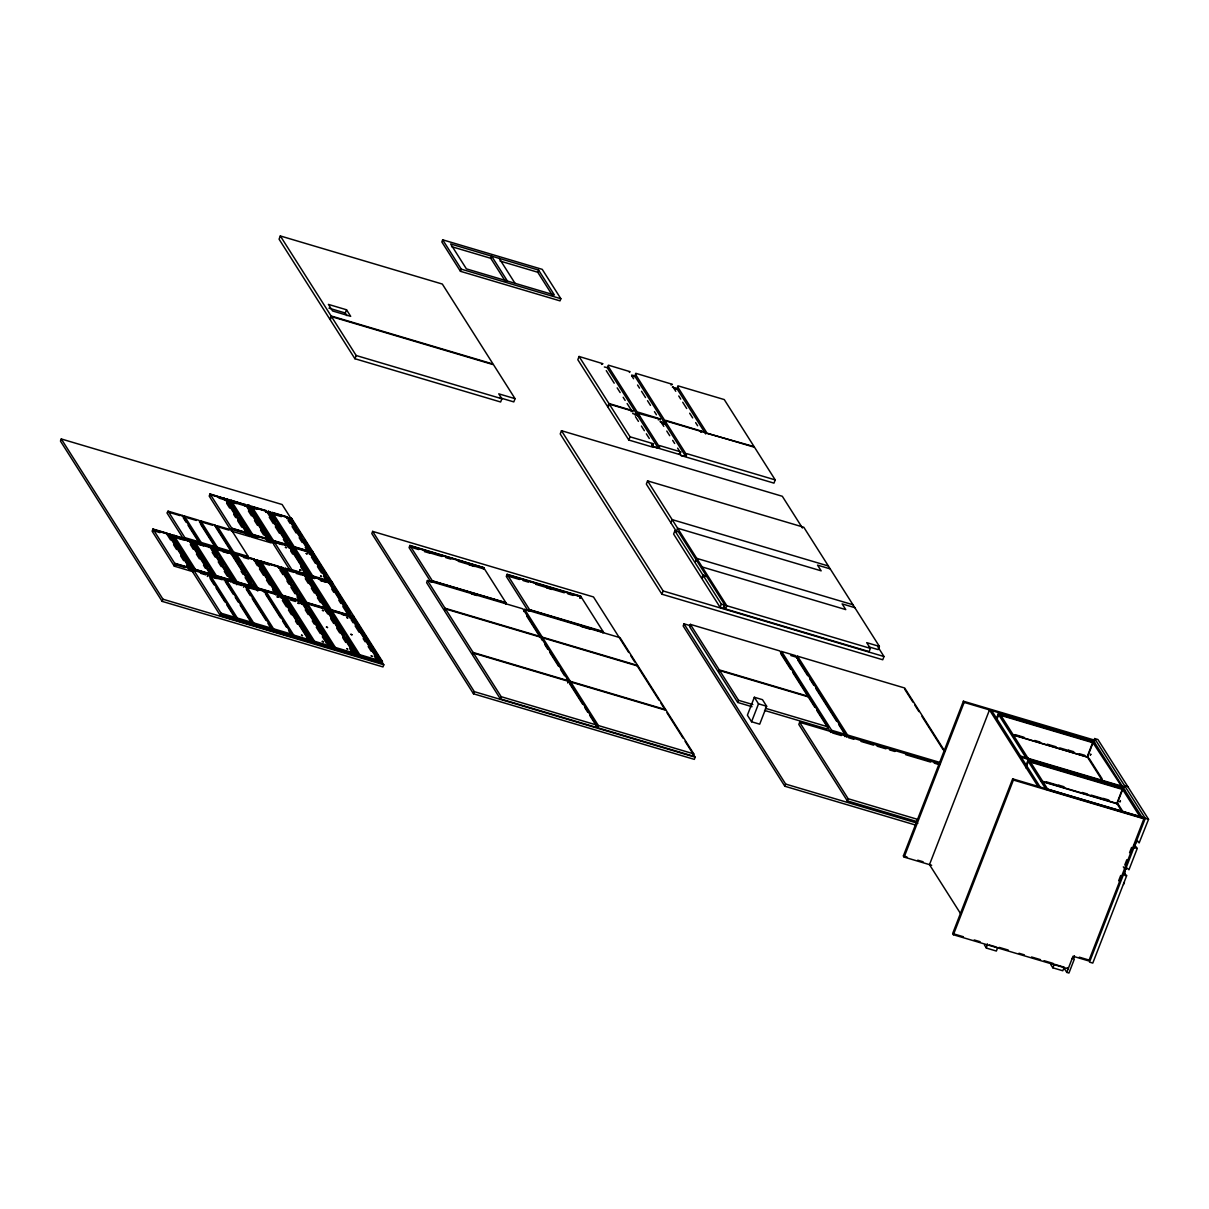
<?xml version="1.0" encoding="UTF-8"?>
<svg xmlns="http://www.w3.org/2000/svg" width="1209" height="1209" viewBox="0 0 1209 1209"><rect width="100%" height="100%" fill="white"/><g stroke="black" fill="none" stroke-linecap="round" stroke-linejoin="round"><path stroke-width="1.5" d="M707.099 433.411L754.099 446.605L724.267 399.574L677.917 385.822L677.372 388.527L672.355 387.167M296.22 526.731L282.12 504.516L61.281 438.958L60.45 441.104L162.142 601.372L382.981 666.93L383.812 664.784L352.605 615.593M169.184 535.043L169.608 533.97L172.207 535.058L171.799 536.131L167.265 534.786L167.431 533.32L152.954 529.013L152.122 531.174L174.323 566.175L193.334 571.827L194.165 569.666L191.566 568.578L191.4 570.043L191.566 568.578M186.715 565.434L188.725 568.623L189.148 567.535L167.93 534.106L153.452 529.814L153.029 530.887L152.954 529.013M199.183 543.415L199.349 541.934L182.559 515.472L168.081 511.165L166.993 512.933L183.33 538.67M280.322 235.951L279.067 239.186L329.83 319.191L331.085 315.957L280.322 235.951L442.328 284.055L493.091 364.06L331.085 315.957M167.93 534.106L167.522 535.179L170.545 539.955M169.441 535.436L169.608 533.97M193.259 569.953L193.667 568.88L172.464 535.451L170.106 534.756L169.683 535.829L190.901 569.258L193.5 570.346L193.924 569.273M172.041 536.524L172.464 535.451M172.932 537.355L173.764 535.194L188.498 539.894L188.09 540.967L179.038 538.277M173.764 535.194L173.854 537.068L182.907 539.758M173.854 537.068L174.262 535.995L215.474 548.251L215.051 549.324M182.559 515.472L181.894 516.152M217.605 554.493L214.567 549.717L215.64 546.785L198.85 520.308L184.373 516.001L183.284 517.769L186.171 522.303M191.4 570.043L189.224 569.409L189.39 567.928L174.912 563.636L174.504 564.709L174.67 563.243L153.452 529.814M168.081 511.165L184.871 537.642L184.282 540.181M174.323 566.175L174.912 563.636M162.142 601.372L162.973 599.226L61.281 438.958M188.09 540.967L188.256 539.501M188.332 541.36L188.755 540.287L209.958 573.716L209.55 574.789L200.498 572.114M190.009 541.224L190.417 540.151L193.032 541.239L192.609 542.312L187.833 540.574M190.251 541.617L190.417 540.151M218.92 498.093L224.345 499.695L224.753 498.622L210.034 493.937L209.187 496.083L230.39 529.497M210.034 493.937L210.109 495.796L210.532 494.723L225.01 499.015L246.228 532.459L245.805 533.532L231.327 529.225L231.735 528.152L210.532 494.723M199.576 522.605L200.664 520.852L215.142 525.144L231.932 551.621L231.765 553.087L215.897 548.342L215.232 549.037L215.655 547.949L231.523 552.694M192.866 542.705L193.274 541.632L214.492 575.061L214.069 576.134L211.711 575.439L190.508 542.01L190.916 540.937L212.134 574.366L214.492 575.061M194.589 541.375L194.422 542.856L208.9 547.148L209.323 546.075L194.589 541.375L193.757 543.536L207.888 565.812M189.39 567.928L189.224 569.409M200.739 543.551L201.162 542.478L184.373 516.001M190.901 569.258L191.324 568.185L170.106 534.756M193.939 570.452L192.851 572.205L220.476 615.759L234.954 620.051L235.377 618.978L220.642 614.293L221.066 613.22L193.939 570.452L208.416 574.759L235.543 617.512L235.12 618.585M174.262 535.995L195.48 569.424L195.314 570.89L195.737 569.817L210.215 574.109L209.807 576.361L217.046 578.522M224.345 499.695L224.511 498.229M224.587 500.103L225.01 499.015M214.718 526.217L215.142 525.144M226.264 499.952L226.688 498.879L229.287 499.967L228.864 501.04L224.088 499.302M226.521 500.345L226.688 498.879M208.9 547.148L209.066 545.682M248.057 557.923L248.223 556.457L231.433 529.98L216.955 525.688L215.867 527.441L232.204 553.178M250.323 534.877L250.747 533.804L229.529 500.36L227.186 499.665L226.763 500.738L247.981 534.166L250.58 535.27L251.004 534.197L248.646 533.486L248.48 534.967L248.646 533.486M209.157 547.541L209.565 546.468L230.783 579.897L230.36 580.97L224.934 579.368M211.243 546.317L211.076 547.798L211.243 546.317C214.673 544.866 213.041 550.533 214.099 547.813L235.302 581.242L234.894 582.315M229.121 501.433L229.529 500.36M230.843 500.118L230.677 501.584L245.155 505.876L245.578 504.803L230.843 500.118L230.012 502.264L238.082 514.989M236.359 503.594L230.934 501.977L231.342 500.904L245.82 505.196L267.038 538.64L266.615 539.713M200.664 520.852L217.454 547.314L216.864 549.853M207.328 576.512L208.416 574.759M210.215 574.109L210.049 575.59L212.225 576.225L212.391 574.759L212.225 576.225M211.711 575.439L212.134 574.366M248.48 534.967L246.304 534.318L246.47 532.852L231.992 528.545L231.327 529.225M231.992 528.545L231.403 531.099L250.414 536.736L251.004 534.197M214.325 576.527L214.734 575.454L212.391 574.759M194.422 542.856L195.087 542.161L216.305 575.605L216.139 577.071L216.547 575.998L231.025 580.29L230.859 581.771L231.025 580.29M215.958 578.537L216.547 575.998M245.155 505.876L245.321 504.41M245.412 506.269L245.82 505.196M249.689 507.221L247.331 506.526L247.497 505.06C250.928 503.594 249.296 509.261 250.354 506.541L247.996 505.846L247.588 506.919L268.791 540.347L271.148 541.058L271.572 539.97L250.354 506.541M247.331 506.526L247.497 505.06M215.398 547.556L229.891 551.863L229.468 552.936L234.501 555.067L234.909 553.994L256.127 587.423L255.96 588.889L256.368 587.816L254.026 587.121L253.86 588.587L254.026 587.121M231.342 554.16L232.052 552.498L234.41 553.208L234.244 554.674M231.886 553.979L232.052 552.498M232.551 553.299L253.769 586.728L253.346 587.801L232.143 554.372L232.551 553.299L254.827 559.903L276.03 593.332L275.622 594.405L272.584 589.629M233.322 553.223L233.745 552.15L216.955 525.688M251.668 506.299L250.822 508.445L273.038 543.461L273.869 541.3L273.204 541.98L273.37 540.514L252.167 507.085L251.744 508.158L251.668 506.299L266.146 510.591L265.98 512.057L266.146 510.591M224.285 580.668L224.708 579.595L210.23 575.288L237.357 618.056L251.835 622.348L251.245 624.902L236.768 620.595L226.899 605.044M254.162 560.583L254.328 559.117L236.223 553.737L235.392 555.898L239.427 562.261M240.228 605.21L253.059 625.431L271.164 630.811L271.753 628.257L244.626 585.504L226.521 580.124L225.433 581.892L233.322 594.329M246.47 532.852L246.304 534.318M515.049 398.668L493.514 364.71L331.493 316.622L330.238 319.841L354.917 358.725L500.632 401.993L501.886 398.758L498.758 393.832L515.049 398.668L513.81 401.902L499.317 397.595M247.981 534.166L248.389 533.093L227.186 499.665M232.959 580.547L232.536 581.62L211.318 548.191L211.741 547.118L232.959 580.547L235.302 581.242M233.201 580.94C230.783 582.587 239.11 581.287 233.458 581.333M220.476 615.759L220.642 614.293M231.342 500.904L252.56 534.333L252.394 535.799L257.819 537.416M252.394 535.799L252.802 534.726L267.295 539.033L267.129 540.499L269.29 541.148L269.456 539.667L269.29 541.148M269.456 539.667L272.07 540.771L271.224 542.917L252.228 537.28L252.802 534.726M235.135 582.708L235.559 581.635M200.528 524.117L237.115 581.786L236.949 583.252L237.372 582.179L251.85 586.471L251.684 587.937L253.86 588.587M236.783 584.718L237.372 582.179M266.222 512.45L266.645 511.377L252.167 507.085M267.899 512.314L268.322 511.241L270.922 512.329L270.499 513.402L265.723 511.664M346.923 315.625L345.26 312.995L346.515 309.776L328.41 304.396L332.581 310.97L350.686 316.335L346.515 309.776M268.156 512.707L268.322 511.241M310.517 576.466L310.925 575.378L293.303 547.601L289.616 546.528L268.398 513.1L268.821 512.027L271.164 512.722L292.382 546.151L292.215 547.632L292.638 546.544L290.281 545.848L290.115 547.329L290.281 545.848M243.538 587.257L244.626 585.504M254.328 559.117L253.905 560.19L256.323 561.233L258.681 561.928L259.104 560.855L256.489 559.752L256.081 560.84M286.956 516.772L286.79 518.238L286.956 516.772L272.478 512.48L271.647 514.626L275.682 520.988M305.227 547.299L308.25 552.075L308.673 550.987L287.455 517.558L272.977 513.266L272.569 514.339L272.478 512.48M254.404 560.976L254.827 559.903M249.628 588.194L246.016 587.121L246.424 586.033L264.529 591.413L291.656 634.166L291.082 636.72L272.977 631.34L268.035 623.572M256.323 561.233L256.489 559.752M256.988 560.553L256.58 561.626L277.783 595.055L278.206 593.982L256.988 560.553L259.346 561.248L280.564 594.677L280.397 596.143L280.805 595.07L278.463 594.375L278.04 595.448M267.295 539.033L267.129 540.499M251.668 623.814L237.191 619.522L237.357 618.056M236.768 620.595L237.191 619.522M278.599 567.837L278.765 566.371L260.66 560.991L259.829 563.152L308.204 639.41L307.781 640.483L293.046 635.783L292.638 636.856L311.65 642.508L312.058 641.435L293.046 635.783M268.791 540.347L269.214 539.274L247.996 505.846M297.021 596.883L300.059 601.659L300.467 600.586L279.264 567.157L261.159 561.777L260.736 562.865L260.66 560.991M230.39 552.649L251.593 586.078L251.185 587.151L243.946 585.005M251.85 586.471L251.684 587.937M271.39 541.451L271.813 540.378M275.864 594.798L276.287 593.725L258.182 588.36L257.759 589.433L257.94 587.967L236.722 554.523L236.299 555.611L236.223 553.737M258.182 588.36L257.593 590.899L253.558 584.536M287.047 518.631L287.455 517.558M288.709 518.495L289.132 517.422L291.732 518.51L291.324 519.583L286.548 517.845M288.966 518.888L289.132 517.422M289.631 518.208L289.223 519.281L310.426 552.709L310.849 551.636L289.631 518.208L291.989 518.903L313.207 552.332L313.025 553.813L313.448 552.725L311.091 552.029L310.925 553.495L311.091 552.029M264.106 592.486L264.529 591.413M354.917 358.725L356.171 355.506L331.493 316.622M271.587 629.738L253.482 624.358L253.648 622.892L226.521 580.124M253.059 625.431L253.482 624.358M287.44 545.894L287.863 544.806L266.645 511.377M278.841 568.23L279.264 567.157M273.627 540.907L288.105 545.214L287.938 546.68L290.115 547.329M287.938 546.68L288.105 545.214M272.962 541.587L288.77 546.256L288.603 547.722L290.78 548.372M280.926 567.021L280.76 568.487L280.926 567.021L283.284 567.716L283.118 569.182M289.616 546.528L290.024 545.455L268.821 512.027M281.44 567.807L281.017 568.88L302.235 602.309L302.643 601.236L281.44 567.807L283.783 568.502L305 601.931L304.577 603.004M283.374 569.575L283.783 568.502M303.202 573.625L303.036 575.091L303.202 573.625L285.097 568.245L284.266 570.406L291.324 581.544M348.933 616.182L349.341 615.094L328.138 581.665L285.596 569.031L285.173 570.119L285.097 568.245M292.88 548.674L293.303 547.601M310.925 553.495L308.763 552.861L308.93 551.395L294.437 547.088L294.029 548.161L294.195 546.695L272.977 513.266M293.863 549.627L294.437 547.088M278.297 595.841L278.463 594.375M280.231 597.624L280.805 595.07M289.828 569.907L273.702 544.503L274.292 541.964L291.913 569.741L291.248 570.421M302.734 603.095L302.9 601.629L302.734 603.095L300.557 602.46L300.724 600.979L282.619 595.614L282.211 596.687L282.377 595.221L261.159 561.777M282.029 598.153L282.619 595.614M291.49 635.647L273.385 630.267L273.551 628.801L246.424 586.033M272.977 631.34L273.385 630.267M293.772 547.768L309.595 552.437L309.428 553.903L311.59 554.553M330.48 583.055L331.75 581.559L314.113 553.782L311.756 553.087L311.348 554.16L328.969 581.937L332.656 583.01L353.874 616.439L353.451 617.512M303.278 575.484L303.701 574.411L324.904 607.84L324.496 608.928M305.363 574.275L305.197 575.741L305.363 574.275L307.721 574.97M314.113 553.782L313.947 555.248M305.983 575.121L306.406 574.048L288.77 546.256M307.554 576.436L307.978 575.363M307.811 576.829L308.567 574.683L290.946 546.906L290.523 547.979L329.437 609.185L329.014 610.258M320.234 580.199L327.473 582.345L327.881 581.272L309.534 575.499L308.703 577.66L328.893 609.487M310.26 576.073L309.61 577.373L309.534 575.499M300.724 600.979L300.557 602.46M300.965 603.11L301.389 602.037L281.954 596.294M311.65 577.675L312.738 575.922L295.102 548.145L294.528 550.684L310.653 576.088M442.675 239.805L441.829 241.951L460.463 271.315L560.024 300.875L560.855 298.714L542.236 269.35L442.675 239.805L461.294 269.154L560.855 298.714M303.565 602.687L303.142 603.759L330.767 647.299L333.125 648.009L333.548 646.921L305.922 603.382L303.565 602.687L331.19 646.226L333.548 646.921M305.922 603.382L305.741 604.848M293.303 636.176L293.727 635.103L266.086 591.549L265.512 594.103L280.579 617.859M327.171 610.349L327.337 608.883L327.171 610.349L324.994 609.714L325.161 608.233L307.056 602.868L306.648 603.941L306.814 602.475L285.596 569.031M307.056 602.868L306.482 605.407L299.409 594.269M307.146 606.465L307.721 603.911L335.361 647.465L353.451 652.845L353.043 653.918L334.681 648.145L334.273 649.218L356.897 655.943L357.32 654.87L336.495 648.689M326.808 581.302L327.216 580.229L309.595 552.437M327.639 580.879L327.216 581.952C329.362 584.688 330.767 580.365 329.392 582.602M328.969 581.937L329.392 580.864L311.756 553.087M309.957 641.118L310.381 640.045L282.74 596.505L282.332 597.578L309.957 641.118L312.315 641.828L312.723 640.74L285.097 597.201L284.931 598.667M329.815 581.529C333.231 580.063 331.598 585.73 332.656 583.01M325.161 608.233L324.994 609.714M325.402 610.364L325.825 609.291L306.391 603.548M332.883 647.601L332.46 648.689L313.448 643.037L313.872 641.964L333.125 648.009M327.08 608.49L326.672 609.563L305.454 576.134L305.877 575.061L327.08 608.49L329.437 609.185M301.389 602.037L329.014 645.576L328.606 646.664L314.113 642.357L314.536 641.284L286.911 597.73L286.321 600.284L297.384 617.708M328.002 609.941L327.579 611.013L355.219 654.553L357.562 655.263L357.985 654.175L330.359 610.636L328.002 609.941L355.627 653.48L357.985 654.175M460.463 271.315L461.294 269.154M329.271 610.651L329.679 609.578L327.337 608.883M351.607 617.603L351.774 616.137L351.607 617.603L349.431 616.968L349.597 615.487L331.493 610.122L331.085 611.195L331.251 609.729L310.033 576.3M330.918 612.661L331.493 610.122M628.71 652.482L593.483 596.944L372.644 531.386L371.798 533.532L473.49 693.8L694.329 759.373L695.16 757.212L685.095 741.344M330.767 647.299L331.19 646.226M334.938 648.538L335.361 647.465M349.597 615.487L349.431 616.968M349.854 617.618L350.262 616.545L330.828 610.802M351.517 615.744L351.109 616.817L329.891 583.388L330.314 582.315L351.517 615.744L353.874 616.439M352.439 617.194L352.015 618.267L379.656 661.807L381.999 662.517L382.422 661.429L354.796 617.89L352.439 617.194L380.064 660.734L382.422 661.429M353.708 617.92L354.116 616.832L351.774 616.137M355.219 654.553L355.627 653.48M360.932 655.943L381.757 662.124L381.334 663.197L358.71 656.472L359.118 655.399L377.48 661.172L377.888 660.099L350.262 616.545M359.375 655.792L359.798 654.719L332.158 611.165L331.583 613.719L344.641 634.302M458.135 561.278L483.222 568.729L483.645 567.641L409.896 545.44L409.065 547.586L430.993 582.134M409.896 545.44L409.987 547.299L410.395 546.226L483.902 568.034L505.815 602.596L505.649 604.062L506.072 602.989L432.565 581.166L432.157 582.239L432.323 580.773L410.395 546.226M379.656 661.807L380.064 660.734M552.558 295.57L537.748 272.237L538.579 270.091L450.609 243.961L466.402 268.866L554.372 294.981L538.579 270.091M427.442 580.501L426.611 582.647L444.247 610.424L445.078 608.278L427.442 580.501L522.847 608.822L540.468 636.599L445.078 608.278M445.486 608.943L444.655 611.089L472.281 654.643L473.127 652.482L445.486 608.943L540.891 637.264L568.517 680.803L567.686 682.964M483.479 569.122L483.902 568.034M579.081 356.474L577.826 359.708L607.674 406.738L608.928 403.504L579.081 356.474L602.883 363.697L601.523 364.438M473.535 653.147L472.704 655.293L500.33 698.847L595.735 727.168L596.566 725.007L568.94 681.468L473.535 653.147L501.176 696.686L596.566 725.007M802.444 528.016L782.314 496.279L561.475 430.706L560.22 433.94L661.897 594.208L882.751 659.766L883.991 656.532L877.961 647.011M507.115 574.29L507.191 576.149L507.614 575.076L581.106 596.898L580.683 597.971L580.607 596.113L507.115 574.29L506.269 576.436L528.197 610.998M473.49 693.8L474.321 691.654L372.644 531.386M523.814 611.512L524.661 609.351L620.051 637.672L637.672 665.464L542.282 637.143L524.661 609.351M507.614 575.076L529.527 609.623L529.361 611.104L529.784 610.016L603.518 632.231L529.784 610.016M632.896 412.012L632.866 411.151L609.336 404.169L608.082 407.388L628.801 440.031L653.238 447.285L651.47 443.643M500.33 698.847L501.176 696.686M541.451 639.289L542.282 637.143M541.859 639.954L542.705 637.793L638.095 666.114L665.721 709.668L570.331 681.347L542.705 637.793M628.801 440.031L630.055 436.812L609.336 404.169M579.761 598.259L580.607 596.113M653.812 446.862L680.773 454.871L679.262 453.677L680.909 451.909L659.373 445.517L659.585 447.572L658.331 448.207L653.812 446.862L651.832 443.748M869.09 646.951L878.142 649.626L879.396 646.407L803.804 527.26L647.571 480.88L646.331 484.099L676.375 531.461L677.629 528.227L821.168 570.844L817.541 565.132L830.22 568.895M569.499 683.493L570.331 681.347M589.644 715.26L597.548 727.697L692.938 756.018L693.77 753.872L666.144 710.318L570.739 681.997L569.907 684.158L582.738 704.363M581.106 596.898L603.019 631.446L602.853 632.912L603.276 631.839M670.919 522.862L672.159 519.628L828.392 566.008M597.548 727.697L598.379 725.551L570.739 681.997M674.864 530.827L673.609 534.046L701.658 578.265L702.913 575.031L674.864 530.827L678.476 531.9L706.524 576.104L702.913 575.031M661.897 594.208L663.152 590.974L561.475 430.706M695.507 561.611L696.747 558.377L852.98 604.757M691.231 625.975L683.992 623.814L683.161 625.975L784.837 786.243L915.168 824.931M703.321 575.68L702.066 578.915L720.126 607.356L723.738 608.429L724.992 605.21L706.948 576.769L703.321 575.68L721.365 604.122L724.992 605.21M690.369 624.373L689.523 626.534L718.403 672.053L719.249 669.892L690.369 624.373L779.79 650.926L808.67 696.444L719.249 669.892M720.126 607.356L721.365 604.122M775.226 479.913L773.972 483.132L680.939 455.521L686.168 456.337L686.712 453.632L775.226 479.913L754.522 447.27L665.993 420.989L665.691 423.603L661.943 422.772M879.396 646.407L866.717 642.644L870.344 648.356L869.105 651.591L725.551 608.973L726.805 605.739L647.571 480.88M764.526 710.424L827.122 729.012L827.969 726.851L809.078 697.094L719.657 670.557L718.826 672.703L737.702 702.459L752.013 706.706M737.702 702.459L738.533 700.313L719.657 670.557M754.34 697.261L747.389 715.184L751.56 721.758L759.705 724.176L766.657 706.252L762.486 699.679L754.34 697.261L758.511 703.834L766.657 706.252M751.56 721.758L758.511 703.834M844.895 736.629L845.726 734.467L795.718 655.656L781.603 651.47L780.757 653.616L790.762 669.378M796.686 658.346L797.532 656.185L904.695 688.012L944.697 751.061M939.71 763.861L799.648 722.287L798.817 724.433L847.328 800.887L917.344 821.682M784.837 786.243L785.669 784.082L683.992 623.814M781.603 651.47L831.611 730.281L830.779 732.427L816.77 710.363M797.532 656.185L847.539 735.012L846.708 737.158L838.698 724.554M847.328 800.887L848.159 798.741L799.648 722.287M931.655 865.266L904.136 857.105L903.38 855.927L963.392 701.205L1093.903 739.953L1094.659 741.147L964.147 702.399L963.392 701.205M904.136 857.105L964.147 702.399M996.216 719.113L998.196 713.99L1094.689 742.628L1122.813 786.968M996.851 719.551L998.694 714.776L1000.629 715.018L1028.255 758.572L1026.925 757.862M1072.187 958.42L1074.363 959.054L1068.937 973.049L1066.776 972.399L1073.033 956.259L1088.78 960.943L1143.91 818.78L1143.17 817.601L1012.658 778.853L952.647 933.56L953.387 934.738L1068.167 968.817L1067.411 967.623M953.387 934.738L1013.399 780.032L1012.658 778.853M1025.836 765.826L1027.831 760.688L1124.31 789.326L1142.445 817.904L1045.966 789.25L1027.831 760.688M1025.867 767.851L1028.33 761.474L1030.249 761.73L1047.886 789.507M997.757 947.463L996.367 951.045L986.408 948.083L987.405 943.881M1095.188 743.414L1092.755 742.371L1087.193 756.713L1102.986 781.603M1093.314 741.994L1094.659 738.548L1097.923 739.515L1148.55 819.309L1139.135 842.945L1137.805 841.147L1135.901 842.552L1145.286 818.342L1094.659 738.548M1052.843 967.804L1054.233 964.223L1064.192 967.185L1062.802 970.767L1052.843 967.804L1050.878 964.722M1124.808 790.112L1122.39 789.084L1116.829 803.426L1121.725 811.133M1073.607 957.876L1074.453 955.73M1118.657 880.772L1120.698 875.512M1124.778 864.979L1126.833 859.72M1129.554 852.693L1131.594 847.433M1125.262 869.981L1089.521 962.122L1092.785 963.089L1126.788 875.422C1121.62 876.918 1127.634 870.163 1123.297 866.868M1123.524 884.52L1124.43 882.192M1136.445 847.977L1134.51 848.038L1135.765 842.9L1125.398 869.619L1127.302 868.213L1128.949 869.8L1137.291 848.355L1134.405 844.985M658.301 419.916L660.054 418.843L638.246 412.209L637.702 414.914L632.685 413.554M631.143 411.604L632.715 410.728L608.928 403.504M660.22 420.127L660.205 419.266L638.004 413.312L638.926 414.687L637.627 415.564L658.331 448.207M700.661 432.248L702.233 431.356L665.585 420.324L665.041 423.029L660.008 421.669M671.04 385.067L672.4 384.326L635.738 373.294L635.435 375.923L631.687 375.092M604.349 366.977L608.112 367.808L608.414 365.178L630.146 371.707L629.36 372.432M451.562 246.651L491.066 258.378M500.042 261.038L537.748 272.237M631.702 375.697L635.193 376.74M673.897 388.225L677.403 389.268M328.969 308.159L345.26 312.995M634.604 414.672L639.667 416.228M662.003 423.407L665.585 424.465M356.171 355.506L501.886 398.758M630.055 436.812L653.585 443.794L651.923 445.562L653.449 446.756M854.808 607.643L842.129 603.896L845.756 609.608L702.217 566.991M726.805 605.739L870.344 648.356M663.152 590.974L883.991 656.532M1000.871 715.411L1093.012 742.764L1087.45 757.106L1013.384 735.117M790.792 655.52L796.217 657.137M410.153 545.833L483.645 567.641M507.357 574.683L580.849 596.505M413.327 547.964L418.692 549.566M429.452 552.755L441.995 556.488M445.592 557.545L450.957 559.147M506.949 575.756L519.492 579.489M523.074 580.547L528.454 582.149M535.617 584.279L564.301 592.788M567.882 593.861L573.262 595.448M424.329 551.561L429.709 553.148M469.137 564.86L474.517 566.462M546.634 587.861L551.999 589.463M210.275 494.33L224.753 498.622M226.929 499.272L229.287 499.967M231.1 500.511L245.578 504.803M247.754 505.453L250.097 506.148M251.91 506.692L266.388 510.984M268.564 511.634L270.922 512.329M272.735 512.873L287.213 517.165M289.389 517.815L291.732 518.51M244.913 505.483L247.089 506.133M1068.439 750.154L1073.788 751.741M251.502 507.765L256.928 509.382M272.312 513.946L281.365 516.636M1015.061 734.619L1024.008 737.278M1034.723 740.467L1040.088 742.054M1047.236 744.17L1056.167 746.83M1059.749 747.887L1068.68 750.547M1079.41 753.721L1084.76 755.323M247.588 506.919L249.931 507.614M268.398 513.1L270.756 513.795M1012.689 734.604L1088.538 757.438M1124.491 785.578L1127.831 786.666M432.323 580.773L505.815 602.596M529.527 609.623L603.019 631.446M1020.532 756.078L1123.539 786.666L1124.294 787.845L1021.288 757.257M1121.03 786.439L1026.335 758.315L998.196 713.99M471.586 593.951L476.966 595.538M581.348 626.534L590.309 629.194M1030.506 762.123L1122.647 789.477L1117.086 803.819L1041.206 781.286M231.735 528.152L246.228 532.459M248.389 533.093L250.747 533.804M252.56 534.333L267.038 538.64M269.214 539.274L271.572 539.97M273.37 540.514L287.863 544.806M290.024 545.455L292.382 546.151M294.195 546.695L308.673 550.987M310.849 551.636L313.207 552.332M232.234 528.938L246.727 533.245M248.888 533.879L251.245 534.59M253.059 535.119L267.537 539.426M269.713 540.06L272.07 540.771M273.869 541.3L288.362 545.607M290.523 546.241L292.638 546.544M294.694 547.481L309.172 551.788M311.348 552.422L313.448 552.725M248.223 534.574L250.58 535.27M276.831 543.053L282.256 544.67M169.215 512.389L180.081 515.608M187.319 517.769L196.372 520.459M201.797 522.061L212.663 525.295M219.902 527.441L228.954 530.131M309.413 554.251L312.859 555.279M1058.752 785.17L1064.101 786.772M1103.424 798.439L1108.789 800.026M1046.48 781.86L1058.993 785.563M1082.236 792.469L1087.586 794.056M1091.168 795.114L1103.681 798.832M1042.763 781.422L1117.917 803.743M1045.453 788.464L1046.798 789.19M1047.629 789.114L1139.77 816.468M1141.946 817.118L1141.1 817.178M1145.286 818.342L1148.55 819.309M1013.399 780.032L1143.91 818.78M738.533 700.313L752.844 704.56M765.373 708.278L827.969 726.851M184.871 537.642L199.349 541.934M201.162 542.478L215.64 546.785M217.454 547.314L231.932 551.621M233.745 552.15L248.223 556.457M291.913 569.741L306.406 574.048M308.567 574.683L310.925 575.378M312.738 575.922L327.216 580.229M329.392 580.864L331.75 581.559M831.611 730.281L845.726 734.467M847.539 735.012L940.406 762.577M153.195 529.421L167.688 533.713M169.849 534.363L172.207 535.058M174.02 535.587L215.474 548.251M232.309 552.906L254.57 559.51M256.746 560.16L259.104 560.855M260.902 561.384L279.007 566.764M281.183 567.414L283.541 568.109M285.339 568.638L332.415 582.617M208.658 546.755L210.819 547.405M278.342 567.444L280.518 568.094M302.779 574.698L304.955 575.348M152.787 530.494L160.026 532.64M215.232 549.037L229.725 553.329L229.891 551.863M243.296 557.364L248.722 558.966M260.494 562.472L269.547 565.147M284.931 569.726L293.983 572.401M309.368 576.98L314.793 578.582M198.291 544.322L203.717 545.924M222.728 551.576L228.153 553.193M232.143 554.372L236.783 555.777M296.039 573.338L301.464 574.955M320.476 580.592L325.901 582.209M832.533 732.956L841.358 735.571M848.491 737.686L853.841 739.288M860.989 741.404L873.487 745.122M877.069 746.18L886.001 748.824M889.567 749.882L894.932 751.484M905.647 754.658L930.643 762.078M934.225 763.151L939.574 764.738M174.67 563.243L189.148 567.535M191.324 568.185L193.667 568.88M195.48 569.424L209.958 573.716M216.305 575.605L230.783 579.897M237.115 581.786L251.593 586.078M253.769 586.728L256.127 587.423M257.94 587.967L276.03 593.332M278.206 593.982L280.564 594.677M282.377 595.221L300.467 600.586M302.643 601.236L305 601.931M306.814 602.475L324.904 607.84M331.251 609.729L349.341 615.094M302.9 601.629L305.499 602.717L303.142 602.022M175.169 564.029L189.647 568.321M191.823 568.971L194.165 569.666M210.457 574.502L195.737 569.817M212.633 575.152L214.734 575.454M216.804 576.391L231.282 580.683M237.614 582.572L252.092 586.864M254.268 587.514L256.368 587.816M258.439 588.753L276.529 594.118M278.705 594.768L281.062 595.463M282.876 596.007L300.965 601.372M307.313 603.261L325.417 608.626M327.579 609.276L329.679 609.578M331.75 610.515L349.854 615.895M352.015 616.53L354.116 616.832M473.127 652.482L568.517 680.803M174.247 564.316L185.113 567.535M257.517 589.04L280.579 595.856L280.412 597.322L282.574 597.971M191.158 569.651L193.5 570.346M219.751 578.144L228.803 580.834M244.188 585.398L249.613 587.015M341.935 614.414L347.376 616.031M200.513 573.278L205.938 574.895M222.229 579.731L209.807 576.361M233.095 582.965L242.148 585.64M258.439 590.476L246.016 587.121M290.115 599.891L295.54 601.493M301.222 603.503L303.399 604.152M327.835 611.406L325.659 610.757L327.669 613.93M350.096 618.011L352.272 618.66M301.177 603.835L304.668 604.878M325.614 611.089L329.105 612.132M848.159 798.741L918.19 819.536M221.066 613.22L235.543 617.512M253.648 622.892L271.753 628.257M273.551 628.801L291.656 634.166M293.727 635.103L308.204 639.41M310.381 640.045L312.723 640.74M314.536 641.284L329.014 645.576M359.798 654.719L377.888 660.099M598.379 725.551L693.77 753.872M236.934 619.129L251.427 623.421M253.225 623.965L271.33 629.33M273.143 629.874L291.248 635.254M220.899 614.686L235.377 618.978M162.973 599.226L383.812 664.784M474.321 691.654L695.16 757.212M785.669 784.082L917.812 823.314M903.38 855.927L906.977 856.985M917.737 860.173L923.117 861.775M1079.274 957.165L1088.024 959.75M954.43 934.089L963.407 936.748M974.167 939.952L980.151 941.72M999.269 947.403L1008.23 950.062M1018.991 953.251L1024.371 954.853M1031.549 956.984L1040.511 959.644M1044.092 960.702L1053.069 963.377M989.461 945L996.095 946.964M1121.227 785.85L1092.755 742.371M1122.39 789.084L1140.027 816.861M1089.279 758.602L1102.094 778.808M1118.159 804.136L1122.813 811.466M1123.902 872.052L1125.881 875.15M991.652 710.56L1040.163 787.014M1037.987 786.379L989.491 709.925L929.479 864.631L960.807 914.004M904.831 689.387L912.886 702.081M914.896 705.255L918.931 711.602M921.953 716.363L943.096 749.686M1063.769 967.668L1066.776 972.399M677.569 386.714L706.419 432.172M676.874 388.512L705.724 433.971M672.778 386.563L675.755 391.263M678.748 395.978L680.727 399.106M682.722 402.249L686.697 408.506M689.674 413.221L692.666 417.921M695.643 422.621L697.638 425.764M635.39 374.201L665.237 421.231M665.645 421.881L686.364 454.524M634.695 375.984L664.542 423.014M664.95 423.679L685.669 456.322M631.597 375.606L633.576 378.749M637.551 385.021L639.546 388.149M641.541 391.293L645.515 397.565M647.51 400.693L650.487 405.393M654.462 411.664L656.457 414.808M660.839 421.714L663.801 426.384M666.764 431.039L669.726 435.708M672.672 440.378L674.652 443.476M677.614 448.146L680.561 452.801M984.443 945L986.408 948.083M797.698 659.918L807.688 675.68M809.698 678.838L813.702 685.14M815.697 688.299L836.704 721.395M608.067 366.085L637.899 413.115M638.322 413.765L659.026 446.408M607.371 367.868L637.203 414.899M606.253 370.634L614.202 383.177M617.179 387.877L620.172 392.577M623.149 397.277L625.144 400.421M627.139 403.549L631.113 409.821M635.481 416.712L638.443 421.382M641.405 426.036L644.352 430.706M646.331 433.804L649.293 438.474M792.772 672.536L814.775 707.205M723.541 605.815L725.551 608.973M499.211 258.394L515.004 283.284M507.402 281.032L491.61 256.142L490.763 258.288L505.574 281.621M630.735 655.656L634.755 662.003M636.765 665.177L658.92 700.087M660.93 703.26L664.965 709.607M666.975 712.781L683.085 738.17M526.761 616.137L540.468 637.747M544.821 644.609L547.783 649.278M549.763 652.392L558.634 666.386M560.613 669.499L564.558 675.725M566.537 678.823L568.502 681.936M584.718 707.477L587.68 712.146M506.072 602.989L432.565 581.166M298.23 529.905L302.265 536.252M304.275 539.426L326.43 574.335M328.44 577.509L332.46 583.856M334.485 587.03L350.595 612.419M288.059 520.233L290.069 523.406M292.094 526.595L296.129 532.957M299.167 537.748L302.19 542.524M311.438 557.077L315.473 563.439M317.483 566.613L321.518 572.96M323.528 576.134L326.551 580.909M331.765 589.115L333.775 592.289M338.822 600.253L340.847 603.442M342.872 606.616L346.907 612.993M351.109 619.597L353.119 622.771M355.129 625.93L359.133 632.262M363.153 638.609L365.163 641.767M368.186 646.528L371.193 651.273M374.216 656.019L377.48 661.172M277.707 524.177L287.802 540.091M289.812 543.264L292.85 548.04M346.651 637.475L358.71 656.472M269.259 517.225L273.294 523.603M275.32 526.792L279.355 533.154M283.405 539.516L285.415 542.705M290.628 550.911L292.638 554.085M300.693 566.779L304.728 573.142M325.825 609.291L353.451 652.845M305.303 578.673L308.325 583.448M311.363 588.224L314.385 592.999M317.423 597.775L320.445 602.55M330.677 618.676L333.699 623.436M336.707 628.181L339.729 632.927M342.736 637.687L345.759 642.432M349.779 648.765L351.789 651.938M248.434 511.059L251.472 515.835M254.495 520.611L257.532 525.386M260.555 530.162L263.592 534.937M293.349 584.718L297.384 591.095M309.156 609.623L331.251 644.473M279.853 569.832L282.891 574.607M286.926 580.97L288.951 584.159M290.961 587.332L295.011 593.71M305.242 609.835L308.25 614.595M312.27 620.927L314.28 624.086M316.29 627.259L320.309 633.592M322.319 636.765L326.339 643.097M240.107 518.177L244.142 524.54M246.168 527.728L252.228 537.28M226.612 503.276L229.65 508.052M233.685 514.429L235.71 517.603M237.72 520.792L241.77 527.154M299.394 620.867L313.448 643.037M282.407 600.495L286.427 606.827M288.437 610.001L291.46 614.746M295.48 621.078L297.49 624.252M255.416 562.563L257.441 565.752M259.451 568.94L263.502 575.303M266.524 580.078L269.562 584.854M282.589 621.018L286.609 627.365M288.619 630.524L292.638 636.856M241.437 565.434L245.487 571.812M247.497 574.985L251.548 581.348M241.075 571.237L243.1 574.426M245.125 577.6L250.172 585.564M246.334 589.357L250.278 595.569M252.258 598.682L266.071 620.459M219.615 557.666L223.65 564.029M225.675 567.217L235.77 583.131M212.18 552.317L215.217 557.092M218.24 561.868L221.277 566.643M224.3 571.419L227.337 576.194M224.708 579.595L251.835 622.348M235.302 597.442L238.264 602.097M188.09 525.341L199.621 543.506M209.913 568.986L213.948 575.363M190.357 544.549L193.38 549.324M196.417 554.1L199.44 558.875M203.49 565.238L205.5 568.426M210.124 578.597L214.069 584.824M216.048 587.937L224.934 601.931M173.945 538.942L191.113 565.993M173.582 544.73L176.605 549.506M180.655 555.883L183.677 560.659M1090.382 755.051L1090.79 754.295L1090.382 755.051M1120.002 801.763L1120.426 801.008L1120.002 801.763M285.369 547.314L286.457 547.768L285.505 547.284M306.179 553.495L307.282 553.949L306.24 553.465M277.178 596.898L278.266 597.337L277.178 596.898M297.988 603.079L299.091 603.518L297.988 603.079M322.425 610.333L323.528 610.772L322.486 610.318M346.862 617.587L347.965 618.026L346.923 617.572M299.681 569.832L300.769 570.285L299.681 569.832M320.506 576.013L321.579 576.466L320.657 575.998M301.494 635.193L302.567 635.647L301.57 635.178M326.46 627.063L327.518 627.516L326.46 627.063M322.304 641.359L323.377 641.828L322.304 641.359M350.897 634.317L351.955 634.77L350.897 634.317M346.756 648.629L347.814 649.082L346.923 648.613M371.193 655.882L372.251 656.336L371.254 655.867"/></g></svg>
